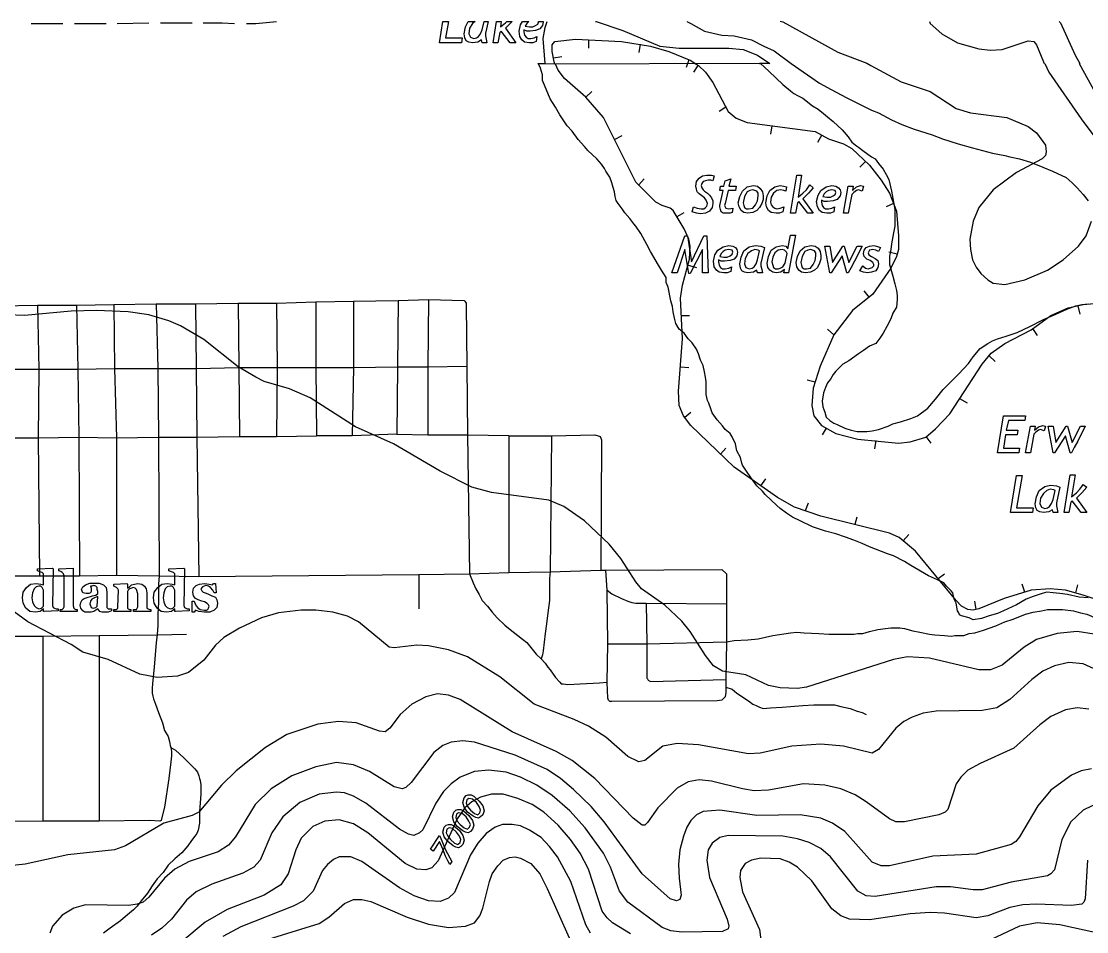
# Model space of a CAD drawing. Extents: x -4.4 to 64.9, y -5.9 to 77.3.
# Drawn here: x 7.8 to 15.97, y 29.1 to 36.09 of the extents above; entities that cross this region are included whole.
import ezdxf

# ---------------------------------------------------------------- set-up
doc = ezdxf.new("R2010")
doc.units = 0
for name, color, linetype in [('6800-7000', 7, 'CONTINUOUS'), ('7000-7200', 7, 'CONTINUOUS'), ('Elevations', 7, 'CONTINUOUS'), ('Labels', 7, 'CONTINUOUS'), ('roads', 7, 'CONTINUOUS'), ('topo', 7, 'CONTINUOUS'), ('water', 7, 'CONTINUOUS')]:
    doc.layers.add(name, color=color, linetype=linetype)

msp = doc.modelspace()

# ---------------------------------------------------------------- linework, layer by layer
at = {"layer": '6800-7000', "color": 2}
for points in [[(15.649097, 35.768354), (15.680728, 35.699803), (15.928539, 35.341282), (16.086707, 35.130383)], [(15.912717, 35.768344), (16.065627, 35.488912)], [(16.055068, 31.107539), (15.944348, 31.16027), (15.833628, 31.170801), (15.722907, 31.144448), (15.633277, 31.102268), (15.548907, 31.038999), (15.380198, 30.886096), (15.280019, 30.822829), (15.169299, 30.801742), (14.816037, 30.796476), (14.715869, 30.780654), (14.631459, 30.749026), (14.568189, 30.717384), (14.504927, 30.664666), (14.373117, 30.501215), (14.325659, 30.474862), (14.104218, 30.52758), (13.930228, 30.543402), (13.708788, 30.52758), (13.466247, 30.474862), (13.376617, 30.469597), (12.991727, 30.538134), (12.828249, 30.548691), (12.717519, 30.527604), (12.580438, 30.416884), (12.532988, 30.406353), (12.448628, 30.448533), (12.279908, 30.596163), (12.148098, 30.680523), (12.037367, 30.733244), (11.731578, 30.849232), (11.467947, 31.060131), (11.220149, 31.213034), (11.072517, 31.265762), (10.919569, 31.297393), (10.829939, 31.302659), (10.655949, 31.281571), (10.619037, 31.286837), (10.381777, 31.481916), (10.297417, 31.524096), (10.186697, 31.555738), (10.054887, 31.57156), (9.944167, 31.57156), (9.770177, 31.550473), (9.638369, 31.513574), (9.469647, 31.434482), (9.348378, 31.360674), (9.285108, 31.302672), (9.195478, 31.186684), (9.079437, 31.091772), (8.995077, 31.06542), (8.836909, 31.054863), (8.705099, 31.081242), (8.462569, 31.191962), (8.267478, 31.249951), (8.177848, 31.30795), (7.845687, 31.48194), (7.703328, 31.58739)], [(15.986554, 30.812269), (15.896913, 30.8228), (15.807294, 30.806978), (15.696563, 30.754257), (15.612203, 30.690987), (15.411853, 30.511716), (15.153503, 30.395725), (15.058594, 30.342996), (15.005823, 30.290275), (14.968975, 30.237557), (14.905654, 30.042477), (14.884567, 30.02139), (14.837117, 30.000303), (14.573486, 29.947571), (14.504946, 29.947571), (14.457495, 29.968659), (14.278237, 30.100469), (14.193878, 30.153197), (14.083157, 30.200648), (13.961886, 30.227), (13.798437, 30.237557), (13.529546, 30.190107), (13.418826, 30.184842), (13.329188, 30.200664), (13.091885, 30.258666), (12.996987, 30.269196), (12.912628, 30.253374), (12.828268, 30.205924), (12.680636, 30.053013), (12.601546, 29.942293), (12.580459, 29.921206), (12.559345, 29.921206), (12.490805, 29.973937), (12.195556, 30.279737), (12.021556, 30.416815), (11.900295, 30.485355), (11.562856, 30.638266), (11.162105, 30.886067), (11.072474, 30.917706), (10.988115, 30.928236), (10.898484, 30.907149), (10.793035, 30.849147), (10.703404, 30.770068), (10.624315, 30.664619), (10.587406, 30.638266), (10.545226, 30.643531), (10.365965, 30.706801), (10.228885, 30.717331), (10.070706, 30.696244), (9.833446, 30.617155), (9.670005, 30.516976), (9.443284, 30.337715), (9.332516, 30.226995), (9.158534, 30.021366), (9.105805, 29.995014), (8.889635, 29.937014), (8.594384, 29.763024), (8.510016, 29.731393), (8.151495, 29.694484), (7.824605, 29.620663), (7.555704, 29.59431)], [(16.007591, 30.353561), (15.928499, 30.337739), (15.85468, 30.306098), (15.69651, 30.19011), (15.596331, 30.068838), (15.45398, 29.831578), (15.427627, 29.794669), (15.390718, 29.773581), (15.121779, 29.69976), (14.789619, 29.683938), (14.457448, 29.610127), (14.394178, 29.610127), (14.325638, 29.636479), (14.114738, 29.873739), (14.019837, 29.937012), (13.930207, 29.973921), (13.772029, 30.000274), (13.439868, 29.995008), (13.155108, 30.037188), (13.028568, 30.026631), (12.975847, 30.000279), (12.933667, 29.958096), (12.902039, 29.905378), (12.87566, 29.836827), (12.849307, 29.731388), (12.838777, 29.620657), (12.844042, 29.515208), (12.859864, 29.383408), (12.849334, 29.351767), (12.822981, 29.341236), (12.77552, 29.357058), (12.559351, 29.546868), (12.26937, 29.947579), (12.169191, 30.06357), (12.03211, 30.19538), (11.931931, 30.27974), (11.83176, 30.34828), (11.583951, 30.459008), (11.27283, 30.559179), (11.1832, 30.569736), (11.09357, 30.559179), (11.0303, 30.532827), (10.961749, 30.480106), (10.787759, 30.248117), (10.745579, 30.211207), (10.719226, 30.200651), (10.655954, 30.216473), (10.466155, 30.332471), (10.344886, 30.385192), (10.213076, 30.401014), (10.054895, 30.369375), (9.870366, 30.300835), (9.712185, 30.200653), (9.590924, 30.079395), (9.437976, 29.831594), (9.385255, 29.768313), (9.306166, 29.715595), (9.084726, 29.641784), (8.974006, 29.583785), (8.894916, 29.515234), (8.773645, 29.367615), (8.731465, 29.330703), (8.684025, 29.314881), (8.620745, 29.304324), (8.288584, 29.309589), (8.198956, 29.283237), (8.109316, 29.230508), (8.035505, 29.146148), (8.014417, 29.093427)], [(16.076129, 30.100522), (15.944319, 30.037252), (15.849418, 29.947622), (15.780878, 29.81053), (15.722878, 29.578541), (15.696499, 29.54691), (15.670147, 29.531088), (15.390665, 29.483638), (15.169217, 29.425638), (15.100676, 29.425638), (14.926686, 29.446726), (14.815966, 29.446726), (14.346714, 29.372915), (14.278177, 29.37818), (14.214907, 29.415089), (14.004005, 29.67871), (13.930197, 29.741979), (13.840566, 29.78943), (13.750925, 29.815782), (13.640205, 29.83687), (13.218375, 29.842135), (13.155097, 29.826313), (13.097106, 29.78413), (13.065467, 29.731412), (13.054936, 29.652323), (13.076024, 29.520513), (13.213104, 29.19889), (13.223635, 29.146172), (13.21837, 29.125085), (13.176187, 29.103998), (12.865119, 29.098732), (12.780759, 29.109263), (12.712219, 29.135615), (12.448588, 29.330695), (12.385318, 29.415066), (12.316778, 29.599597), (12.264057, 29.705046), (12.121698, 29.900126), (12.005707, 30.031936), (11.868619, 30.147938), (11.752588, 30.227016), (11.626049, 30.290286), (11.515329, 30.327195), (11.383508, 30.343018), (11.272788, 30.332487), (11.162068, 30.290307), (11.093527, 30.237578), (11.035528, 30.179587), (10.977529, 30.089957), (10.877357, 29.884328), (10.851005, 29.863241), (10.808825, 29.842153), (10.766645, 29.85271), (10.698107, 29.88962), (10.439755, 30.08997), (10.344846, 30.142691), (10.276306, 30.169043), (10.213036, 30.174309), (10.081226, 30.158487), (9.933597, 30.095217), (9.801736, 29.984497), (9.717387, 29.863227), (9.627746, 29.652328), (9.580296, 29.599607), (9.495936, 29.552146), (9.258676, 29.467797), (9.137415, 29.409798), (9.063596, 29.346528), (8.947606, 29.198896), (8.873797, 29.130358), (8.794705, 29.077627)]]:
    msp.add_lwpolyline(points, dxfattribs=at)
at = {"layer": '7000-7200', "color": 2}
for points in [[(12.163973, 29.092909), (12.127061, 29.156179), (12.011073, 29.488339), (11.910891, 29.678149), (11.847632, 29.757238), (11.784352, 29.825778), (11.694682, 29.883778), (11.626181, 29.915409), (11.562872, 29.925965), (11.489063, 29.925965), (11.431061, 29.904878), (11.362521, 29.85742), (11.299251, 29.783609), (11.241252, 29.693979), (11.119983, 29.40399), (11.072533, 29.361818), (11.009263, 29.335439), (10.919632, 29.340704), (10.808912, 29.377616), (10.698192, 29.440886), (10.408203, 29.641237), (10.323841, 29.678146), (10.234213, 29.678146), (10.192034, 29.657059), (10.144583, 29.620157), (10.107671, 29.572699), (10.033863, 29.414528), (9.960042, 29.340707), (9.880952, 29.298527), (9.480201, 29.140359), (9.343123, 29.066548)], [(9.65943, 29.03537), (10.081218, 29.16718), (10.15504, 29.21463), (10.276298, 29.32008), (10.344838, 29.351719), (10.408108, 29.351719), (10.476659, 29.335897), (10.756088, 29.214628), (10.91954, 29.161907), (11.07244, 29.135554), (11.204298, 29.146085), (11.272838, 29.172437), (11.315018, 29.225166), (11.336105, 29.283165), (11.388826, 29.488786), (11.409913, 29.546786), (11.452093, 29.610056), (11.494273, 29.652235), (11.541734, 29.673323), (11.583903, 29.678588), (11.626083, 29.668057), (11.705172, 29.62588), (11.773713, 29.546788), (11.831715, 29.436068), (12.000434, 29.056449)], [(16.055131, 29.09293), (15.765143, 29.1562), (15.591153, 29.172022), (15.454022, 29.145669), (15.232582, 29.04022)]]:
    msp.add_lwpolyline(points, dxfattribs=at)
at = {"layer": 'Elevations', "color": 1}
for points in [[(11.267578, 30.142626), (11.309758, 30.105716), (11.336137, 30.068807), (11.346667, 30.031898), (11.336137, 30.00028), (11.320315, 29.984405), (11.304493, 29.973822), (11.283405, 29.979113), (11.262318, 29.989697), (11.220138, 30.021341), (11.193786, 30.05825), (11.183229, 30.095133), (11.193786, 30.132043), (11.209608, 30.147918), (11.22543, 30.153209), (11.246517, 30.153209)], [(11.272859, 30.01081), (11.299211, 30.000227), (11.304477, 30.005519), (11.315007, 30.016102), (11.320272, 30.037269), (11.309715, 30.063727), (11.288628, 30.095371), (11.256989, 30.12183), (11.230636, 30.127121), (11.214814, 30.116538), (11.209549, 30.09008), (11.220106, 30.063621), (11.241193, 30.037163)], [(11.188497, 30.031898), (11.230677, 29.995015), (11.257029, 29.958105), (11.26756, 29.92117), (11.257029, 29.889552), (11.241207, 29.873677), (11.225385, 29.863094), (11.204298, 29.868385), (11.183184, 29.878969), (11.141015, 29.910613), (11.114636, 29.947522), (11.104106, 29.984431), (11.114636, 30.021341), (11.130458, 30.037216), (11.14628, 30.042508), (11.167368, 30.042508)], [(11.193767, 29.900109), (11.22012, 29.889525), (11.225411, 29.894817), (11.235942, 29.9054), (11.241207, 29.926567), (11.230676, 29.953025), (11.209589, 29.984643), (11.177961, 30.011101), (11.151582, 30.016393), (11.135787, 30.00581), (11.130521, 29.979351), (11.141052, 29.952893), (11.162139, 29.926435)], [(11.114678, 29.915904), (11.156858, 29.878995), (11.18321, 29.842112), (11.193767, 29.805203), (11.18321, 29.773559), (11.167388, 29.757684), (11.151566, 29.7471), (11.130479, 29.752392), (11.109392, 29.762975), (11.067212, 29.794593), (11.040859, 29.831502), (11.030329, 29.868412), (11.040859, 29.905321), (11.056681, 29.921196), (11.072503, 29.926488), (11.093591, 29.926488)], [(11.009228, 29.831555), (11.051408, 29.731384), (11.098869, 29.641743), (11.083047, 29.620576), (11.067225, 29.647035), (11.051403, 29.683944), (11.030315, 29.736676), (11.003936, 29.794672), (10.956486, 29.720854), (10.935398, 29.736729), (11.003938, 29.842165)], [(11.119959, 29.784115), (11.146311, 29.773532), (11.151577, 29.778824), (11.162133, 29.789407), (11.167399, 29.810574), (11.156868, 29.837032), (11.135781, 29.86865), (11.10414, 29.895108), (11.077787, 29.9004), (11.061965, 29.889816), (11.0567, 29.863358), (11.067257, 29.8369), (11.088344, 29.810441)]]:
    msp.add_lwpolyline(points, close=True, dxfattribs=at)
at = {"layer": 'Labels', "color": 6}
for points in [[(11.072517, 36.089975), (11.05143, 35.963435), (11.177973, 35.963435), (11.172708, 35.926521), (11.003989, 35.926521), (11.030341, 36.089975)], [(11.357227, 35.979255), (11.362492, 35.952876), (11.367757, 35.926523), (11.330848, 35.926523), (11.325583, 35.947611), (11.299204, 35.931789), (11.257034, 35.926523), (11.230655, 35.931789), (11.209568, 35.942319), (11.199011, 35.963406), (11.193746, 35.995035), (11.204276, 36.047769), (11.225363, 36.089949), (11.278092, 36.089949), (11.256978, 36.074126), (11.235891, 36.037214), (11.230626, 35.995035), (11.241156, 35.968682), (11.267535, 35.958152), (11.288623, 35.963417), (11.304445, 35.973947), (11.320267, 35.995035), (11.330797, 36.026679), (11.346619, 36.089949), (11.378258, 36.089949), (11.357171, 36.000308)], [(11.552307, 36.079434), (11.510127, 36.037241), (11.589219, 35.926521), (11.547039, 35.926521), (11.478499, 36.016164), (11.467942, 36.005607), (11.45212, 35.926518), (11.41521, 35.926518), (11.441563, 36.08997), (11.478475, 36.08997), (11.473209, 36.04779), (11.510118, 36.079429), (11.520649, 36.089959), (11.562829, 36.089959)], [(11.794837, 36.058344), (11.77375, 36.031965), (11.742122, 36.021435), (11.699941, 36.016169), (11.673589, 36.016169), (11.652502, 36.0267), (11.652502, 36.010878), (11.657767, 35.984499), (11.668297, 35.968677), (11.684119, 35.958146), (11.705207, 35.958146), (11.731559, 35.963412), (11.752646, 35.973968), (11.747381, 35.937059), (11.721029, 35.926502), (11.694676, 35.926502), (11.657767, 35.931767), (11.63668, 35.947589), (11.620858, 35.973942), (11.615593, 36.016122), (11.62615, 36.063572), (11.641972, 36.089951), (11.689423, 36.089951), (11.673601, 36.074129), (11.66307, 36.053042), (11.694701, 36.047777), (11.721054, 36.047777), (11.742141, 36.058307), (11.757963, 36.068837), (11.763228, 36.08466), (11.763228, 36.089925), (11.800138, 36.089925), (11.800138, 36.08466)], [(13.112999, 34.903663), (13.102469, 34.866753), (13.086646, 34.872019), (13.065559, 34.872019), (13.044472, 34.866753), (13.02865, 34.861488), (13.018119, 34.845666), (13.012854, 34.829844), (13.018119, 34.814022), (13.02865, 34.7982), (13.039207, 34.787669), (13.060294, 34.771847), (13.076116, 34.756025), (13.091938, 34.734938), (13.102495, 34.713851), (13.102495, 34.692763), (13.097203, 34.661135), (13.076116, 34.634783), (13.044488, 34.61896), (13.007576, 34.613695), (12.975948, 34.61896), (12.944306, 34.629517), (12.954863, 34.666421), (12.981215, 34.655891), (13.012843, 34.650626), (13.033931, 34.650626), (13.044488, 34.661156), (13.055018, 34.671713), (13.060283, 34.6928), (13.049753, 34.719153), (13.039196, 34.734975), (13.018109, 34.750797), (12.997021, 34.766619), (12.981199, 34.782441), (12.975934, 34.803528), (12.970669, 34.824616), (12.975934, 34.861523), (12.997021, 34.887875), (13.0234, 34.903697), (13.055028, 34.908962), (13.091937, 34.908962)], [(13.782599, 34.908933), (13.756247, 34.740214), (13.793156, 34.771853), (13.819509, 34.798205), (13.835331, 34.819292), (13.845888, 34.835114), (13.87224, 34.814027), (13.835328, 34.771847), (13.793159, 34.729662), (13.87224, 34.618947), (13.830068, 34.618947), (13.761519, 34.708572), (13.750989, 34.698015), (13.735167, 34.618939), (13.698258, 34.618939), (13.745716, 34.908917)], [(13.239539, 34.882573), (13.223717, 34.824571), (13.281719, 34.824571), (13.276454, 34.792945), (13.218455, 34.792945), (13.197367, 34.692763), (13.192102, 34.676941), (13.202659, 34.655854), (13.223746, 34.650589), (13.255378, 34.655854), (13.250112, 34.624223), (13.234317, 34.618958), (13.202675, 34.618958), (13.181587, 34.618958), (13.165792, 34.629488), (13.1605, 34.64531), (13.155235, 34.666398), (13.155235, 34.676928), (13.181614, 34.792927), (13.155235, 34.792927), (13.1605, 34.824555), (13.186879, 34.824555), (13.19741, 34.866735)], [(13.466258, 34.808762), (13.48208, 34.782383), (13.487345, 34.750744), (13.487345, 34.724392), (13.476815, 34.692761), (13.460993, 34.661132), (13.439905, 34.640045), (13.408277, 34.624223), (13.371368, 34.618958), (13.339738, 34.624223), (13.31865, 34.640045), (13.302828, 34.666398), (13.297563, 34.698023), (13.308093, 34.745484), (13.329181, 34.787667), (13.36609, 34.819295), (13.41354, 34.829825), (13.445169, 34.82456)], [(13.666608, 34.819303), (13.661343, 34.787675), (13.645521, 34.79294), (13.624434, 34.798205), (13.592804, 34.79294), (13.566451, 34.771853), (13.550629, 34.740224), (13.545364, 34.703312), (13.550629, 34.682225), (13.561159, 34.666403), (13.576982, 34.655872), (13.592804, 34.650607), (13.619156, 34.655872), (13.645509, 34.666403), (13.640243, 34.629501), (13.613891, 34.618971), (13.587538, 34.618971), (13.550629, 34.624236), (13.529542, 34.640058), (13.51372, 34.666437), (13.508455, 34.698063), (13.519012, 34.750786), (13.540099, 34.792977), (13.576997, 34.819329), (13.619177, 34.82986), (13.645556, 34.824595)], [(14.077858, 34.798213), (14.083123, 34.777126), (14.077858, 34.750747), (14.056771, 34.724394), (14.025132, 34.713864), (13.98296, 34.708599), (13.956581, 34.708599), (13.935494, 34.719129), (13.935494, 34.703307), (13.940759, 34.676928), (13.951316, 34.661106), (13.967138, 34.650549), (13.988251, 34.650549), (14.014604, 34.655814), (14.035691, 34.666345), (14.030426, 34.629443), (14.004074, 34.618886), (13.977721, 34.618886), (13.940809, 34.624152), (13.919722, 34.639974), (13.9039, 34.666326), (13.898608, 34.708514), (13.909165, 34.755964), (13.930252, 34.792876), (13.972432, 34.819229), (14.014612, 34.829759), (14.046243, 34.824494), (14.067331, 34.813964)], [(14.257118, 34.824571), (14.246587, 34.787675), (14.220235, 34.798205), (14.204413, 34.79294), (14.183326, 34.777118), (14.167504, 34.761296), (14.162238, 34.734943), (14.141151, 34.618955), (14.104242, 34.618955), (14.141151, 34.824571), (14.178061, 34.824571), (14.172796, 34.792945), (14.204427, 34.819298), (14.236058, 34.829828)], [(13.344989, 34.661135), (13.360811, 34.650578), (13.376607, 34.650578), (13.408249, 34.655843), (13.429336, 34.682196), (13.445132, 34.713835), (13.450397, 34.750736), (13.450397, 34.771823), (13.439867, 34.787646), (13.424044, 34.792911), (13.408222, 34.798176), (13.387135, 34.792911), (13.366048, 34.78238), (13.344961, 34.745471), (13.33443, 34.698018), (13.339695, 34.676931)], [(13.946048, 34.745495), (13.977679, 34.74023), (14.004058, 34.74023), (14.025145, 34.75076), (14.040967, 34.761317), (14.046233, 34.777139), (14.040967, 34.792961), (14.014615, 34.798226), (13.988262, 34.792961), (13.97244, 34.782404), (13.956618, 34.766582)], [(13.054997, 34.444965), (13.065554, 34.160255), (13.023374, 34.160255), (13.023374, 34.339513), (12.928463, 34.154974), (12.917933, 34.154974), (12.886294, 34.339513), (12.828305, 34.160255), (12.786076, 34.160255), (12.886294, 34.444965), (12.907382, 34.444965), (12.939013, 34.244604), (13.033911, 34.444965)], [(13.735148, 34.450233), (13.682427, 34.160255), (13.645518, 34.160255), (13.650783, 34.186607), (13.624431, 34.16552), (13.587521, 34.160255), (13.561168, 34.16552), (13.540081, 34.181342), (13.524259, 34.20243), (13.518994, 34.234071), (13.529524, 34.286792), (13.550611, 34.334242), (13.587514, 34.360621), (13.634971, 34.371152), (13.661324, 34.365886), (13.677146, 34.344799), (13.698233, 34.450252)], [(13.286989, 34.339513), (13.292254, 34.318426), (13.286989, 34.292047), (13.265902, 34.265694), (13.234274, 34.255164), (13.192094, 34.249898), (13.165741, 34.249898), (13.144654, 34.260455), (13.144654, 34.244633), (13.149946, 34.218254), (13.160476, 34.202432), (13.176298, 34.191902), (13.197385, 34.191902), (13.223738, 34.197167), (13.244825, 34.207724), (13.23956, 34.170812), (13.213181, 34.160281), (13.186829, 34.160281), (13.149918, 34.165547), (13.128831, 34.181369), (13.113009, 34.207748), (13.107744, 34.249925), (13.118301, 34.297375), (13.139388, 34.334277), (13.181568, 34.360656), (13.223747, 34.371186), (13.255378, 34.365921), (13.276465, 34.35539)], [(13.155179, 34.286784), (13.186807, 34.281519), (13.213159, 34.281519), (13.234247, 34.292076), (13.250069, 34.302606), (13.25536, 34.318428), (13.250069, 34.33425), (13.223716, 34.339515), (13.197364, 34.33425), (13.181542, 34.323693), (13.16572, 34.307871)], [(13.497889, 34.355324), (13.471536, 34.234063), (13.471536, 34.212976), (13.476802, 34.186623), (13.482067, 34.160271), (13.445155, 34.160271), (13.43989, 34.181358), (13.413537, 34.165536), (13.371357, 34.160271), (13.344978, 34.165536), (13.323891, 34.176066), (13.313334, 34.197154), (13.308069, 34.228793), (13.318599, 34.281511), (13.339686, 34.328964), (13.381866, 34.360603), (13.402953, 34.365868), (13.429306, 34.371133), (13.471496, 34.365868)], [(13.355537, 34.202424), (13.381889, 34.191894), (13.402977, 34.197159), (13.418799, 34.207689), (13.434621, 34.228777), (13.445151, 34.260416), (13.460973, 34.328956), (13.450443, 34.334221), (13.424091, 34.339486), (13.397712, 34.328956), (13.371359, 34.307869), (13.350272, 34.270957), (13.345007, 34.228779)], [(13.566429, 34.202424), (13.582251, 34.191894), (13.603338, 34.191894), (13.61916, 34.197159), (13.640248, 34.207689), (13.65607, 34.234042), (13.661335, 34.260421), (13.671865, 34.307871), (13.6666, 34.318428), (13.650778, 34.33425), (13.634956, 34.339515), (13.603317, 34.33425), (13.576964, 34.313163), (13.561142, 34.281532), (13.555877, 34.244623), (13.561142, 34.21827)], [(13.909138, 34.350054), (13.92496, 34.323701), (13.930225, 34.292065), (13.930225, 34.265713), (13.919668, 34.234082), (13.903846, 34.202443), (13.882759, 34.181355), (13.851131, 34.165533), (13.814219, 34.160268), (13.782591, 34.165533), (13.761504, 34.181355), (13.745682, 34.207734), (13.740417, 34.239363), (13.750973, 34.28681), (13.772061, 34.32899), (13.808963, 34.360632), (13.856421, 34.371162), (13.888052, 34.365897)], [(13.787877, 34.202424), (13.803699, 34.191894), (13.819521, 34.191894), (13.851152, 34.197159), (13.87224, 34.223512), (13.888062, 34.25515), (13.893327, 34.292055), (13.893327, 34.313142), (13.882797, 34.328964), (13.866974, 34.334229), (13.851152, 34.339494), (13.830065, 34.334229), (13.808978, 34.323699), (13.78789, 34.286789), (13.777334, 34.239339), (13.782599, 34.218252)], [(14.188578, 34.249875), (14.162226, 34.202424), (14.141138, 34.160255), (14.130581, 34.160255), (14.093681, 34.292052), (14.009321, 34.160255), (13.998764, 34.160255), (13.961862, 34.365873), (13.998764, 34.365873), (14.019851, 34.239334), (14.09894, 34.365873), (14.10947, 34.365873), (14.14638, 34.239334), (14.209649, 34.365873), (14.246559, 34.365873)], [(14.388928, 34.355324), (14.373106, 34.323693), (14.352019, 34.334224), (14.330931, 34.339489), (14.304552, 34.334224), (14.299287, 34.323693), (14.294022, 34.313163), (14.299287, 34.297341), (14.320401, 34.286784), (14.346753, 34.270962), (14.367841, 34.25514), (14.373106, 34.228787), (14.367841, 34.202408), (14.352019, 34.176056), (14.320391, 34.165525), (14.288749, 34.16026), (14.25711, 34.165525), (14.230757, 34.176056), (14.251871, 34.212965), (14.272958, 34.197143), (14.294046, 34.191878), (14.325684, 34.202408), (14.336215, 34.212965), (14.336215, 34.223522), (14.33095, 34.239344), (14.309862, 34.255166), (14.28351, 34.265723), (14.262423, 34.28681), (14.257157, 34.307898), (14.262423, 34.334277), (14.278245, 34.355364), (14.304597, 34.365894), (14.336238, 34.37116), (14.357325, 34.365894)], [(15.369657, 33.026661), (15.353835, 32.952853), (15.443476, 32.952853), (15.43821, 32.915943), (15.34857, 32.915943), (15.332748, 32.815764), (15.454006, 32.815764), (15.448741, 32.778863), (15.2853, 32.778863), (15.33275, 33.063573), (15.50147, 33.063573), (15.496205, 33.026661)], [(15.654367, 32.984484), (15.643836, 32.947574), (15.617484, 32.958131), (15.601662, 32.952866), (15.580575, 32.937044), (15.564752, 32.921222), (15.559487, 32.894843), (15.5384, 32.778855), (15.501488, 32.778855), (15.5384, 32.984484), (15.57531, 32.984484), (15.570045, 32.952845), (15.601676, 32.979197), (15.633315, 32.989754)], [(15.902178, 32.868493), (15.875825, 32.821045), (15.854738, 32.778863), (15.844181, 32.778863), (15.807279, 32.910673), (15.72292, 32.778863), (15.712363, 32.778863), (15.675461, 32.984484), (15.712363, 32.984484), (15.733451, 32.857955), (15.81254, 32.984484), (15.82307, 32.984484), (15.859982, 32.857955), (15.923252, 32.984484), (15.960161, 32.984484)], [(15.475107, 32.604873), (15.432927, 32.357056), (15.559469, 32.357056), (15.554204, 32.320147), (15.385484, 32.320147), (15.432932, 32.604873)], [(15.881089, 32.610141), (15.854737, 32.441424), (15.891645, 32.473055), (15.917998, 32.499434), (15.93382, 32.520521), (15.94435, 32.536343), (15.970703, 32.515256), (15.933801, 32.473076), (15.891622, 32.430896), (15.970703, 32.320173), (15.928523, 32.320173), (15.859983, 32.409814), (15.849453, 32.399231), (15.833631, 32.320147), (15.796721, 32.320147), (15.844172, 32.610133)], [(15.765087, 32.515232), (15.738735, 32.393965), (15.738735, 32.372799), (15.744, 32.34634), (15.749265, 32.319882), (15.712366, 32.319882), (15.707074, 32.341049), (15.680722, 32.325174), (15.638542, 32.319882), (15.612189, 32.325174), (15.591102, 32.335757), (15.580571, 32.356924), (15.575306, 32.388568), (15.585837, 32.441291), (15.606924, 32.488742), (15.649104, 32.520378), (15.670191, 32.525643), (15.696544, 32.530908), (15.738724, 32.525643)], [(15.622739, 32.362321), (15.649118, 32.351738), (15.670205, 32.35703), (15.686027, 32.367613), (15.70185, 32.38878), (15.71238, 32.420424), (15.728202, 32.488964), (15.717645, 32.494229), (15.691293, 32.499494), (15.66494, 32.488964), (15.638588, 32.467877), (15.6175, 32.430967), (15.612235, 32.38878)], [(8.040749, 31.887818), (8.035484, 31.608365), (8.040749, 31.59249), (8.051279, 31.587198), (8.061836, 31.581906), (8.077658, 31.581906), (8.077658, 31.566031), (7.972209, 31.56074), (7.966944, 31.56074), (7.966944, 31.581906), (7.940565, 31.56074), (7.903656, 31.555448), (7.861487, 31.56074), (7.829845, 31.587198), (7.808758, 31.624107), (7.803493, 31.666282), (7.808758, 31.708456), (7.83511, 31.745366), (7.866753, 31.771824), (7.908933, 31.777116), (7.945831, 31.771824), (7.966945, 31.766533), (7.966945, 31.835086), (7.966945, 31.850961), (7.956388, 31.861544), (7.940566, 31.866836), (7.919479, 31.872128), (7.919479, 31.888003), (8.03548, 31.893294)], [(8.204187, 31.582012), (8.21477, 31.57672), (8.225327, 31.57672), (8.225327, 31.560845), (8.093467, 31.560845), (8.093467, 31.57672), (8.104024, 31.57672), (8.109289, 31.57672), (8.11982, 31.587304), (8.125138, 31.597887), (8.125138, 31.835139), (8.11982, 31.851014), (8.109289, 31.861597), (8.098733, 31.866889), (8.082911, 31.872181), (8.082911, 31.888056), (8.193671, 31.893347), (8.193671, 31.888056), (8.193671, 31.603364), (8.198936, 31.587489)], [(9.047827, 31.887818), (9.042562, 31.608365), (9.047827, 31.59249), (9.058384, 31.587198), (9.068914, 31.581906), (9.084736, 31.581906), (9.084736, 31.566031), (8.979284, 31.56074), (8.974019, 31.56074), (8.974019, 31.581906), (8.94764, 31.56074), (8.910741, 31.555448), (8.868559, 31.56074), (8.83692, 31.587198), (8.815833, 31.624107), (8.810568, 31.666282), (8.815833, 31.708456), (8.842212, 31.745366), (8.873841, 31.771824), (8.916021, 31.777116), (8.952933, 31.771824), (8.97402, 31.766533), (8.97402, 31.835086), (8.97402, 31.850961), (8.963463, 31.861544), (8.947641, 31.866836), (8.926554, 31.872128), (8.926554, 31.888003), (9.042552, 31.893294)], [(7.908939, 31.592543), (7.930026, 31.581959), (7.951114, 31.587251), (7.966936, 31.603126), (7.966936, 31.724384), (7.961644, 31.734968), (7.956379, 31.745551), (7.945848, 31.756134), (7.930026, 31.756134), (7.908939, 31.750843), (7.893117, 31.734968), (7.88256, 31.70335), (7.877295, 31.666441), (7.88256, 31.634796), (7.893117, 31.608338)], [(8.425678, 31.766559), (8.446765, 31.745392), (8.45203, 31.708483), (8.45203, 31.650486), (8.45203, 31.624028), (8.45203, 31.608153), (8.45203, 31.592278), (8.462587, 31.581695), (8.473118, 31.581695), (8.48894, 31.581695), (8.48894, 31.56582), (8.462587, 31.555236), (8.436208, 31.555236), (8.415121, 31.555236), (8.399299, 31.560528), (8.383477, 31.581695), (8.367655, 31.571111), (8.351833, 31.560528), (8.330745, 31.555236), (8.309658, 31.555236), (8.283306, 31.555236), (8.267484, 31.56582), (8.251661, 31.586986), (8.24637, 31.608153), (8.251661, 31.62932), (8.262192, 31.650486), (8.278014, 31.66107), (8.293836, 31.666361), (8.341286, 31.682236), (8.367638, 31.687528), (8.383461, 31.698111), (8.383461, 31.713986), (8.378195, 31.729861), (8.378195, 31.745736), (8.367638, 31.75632), (8.351816, 31.761611), (8.335994, 31.75632), (8.325437, 31.75632), (8.330703, 31.740445), (8.330703, 31.72457), (8.330703, 31.713986), (8.325437, 31.703403), (8.314907, 31.698111), (8.29382, 31.698111), (8.267467, 31.703403), (8.25691, 31.729861), (8.267467, 31.751028), (8.288554, 31.766903), (8.320195, 31.777486), (8.351826, 31.777486), (8.394007, 31.777486)], [(8.742027, 31.756002), (8.752557, 31.734835), (8.757823, 31.703218), (8.757823, 31.60302), (8.757823, 31.587145), (8.76838, 31.581853), (8.778936, 31.576562), (8.789467, 31.576562), (8.789467, 31.560687), (8.657657, 31.560687), (8.657657, 31.576562), (8.668214, 31.576562), (8.678744, 31.576562), (8.684009, 31.587145), (8.689274, 31.597728), (8.689274, 31.6979), (8.678744, 31.729544), (8.668187, 31.740127), (8.657657, 31.745419), (8.641835, 31.740127), (8.626013, 31.734835), (8.615456, 31.724252), (8.61019, 31.713669), (8.61019, 31.602941), (8.61019, 31.587066), (8.615456, 31.581774), (8.626013, 31.576482), (8.636543, 31.576482), (8.636543, 31.560607), (8.504733, 31.560607), (8.504733, 31.576482), (8.515263, 31.576482), (8.52582, 31.576482), (8.536351, 31.587066), (8.536351, 31.597649), (8.541616, 31.724199), (8.536351, 31.734783), (8.52582, 31.745366), (8.515263, 31.750658), (8.504733, 31.755949), (8.504733, 31.771824), (8.604904, 31.777116), (8.610169, 31.771824), (8.610169, 31.74018), (8.625991, 31.750763), (8.641813, 31.766638), (8.662901, 31.77193), (8.689253, 31.777222), (8.720884, 31.77193)], [(8.916017, 31.592543), (8.937104, 31.581959), (8.958192, 31.587251), (8.974014, 31.603126), (8.974014, 31.724384), (8.968748, 31.734968), (8.963483, 31.745551), (8.952926, 31.756134), (8.937104, 31.756134), (8.916017, 31.750843), (8.900195, 31.734968), (8.889638, 31.70335), (8.884373, 31.666441), (8.889638, 31.634796), (8.900195, 31.608338)], [(9.285087, 31.777089), (9.290352, 31.703271), (9.27453, 31.703271), (9.264, 31.724437), (9.248178, 31.745604), (9.232355, 31.756187), (9.211268, 31.761479), (9.184916, 31.750896), (9.174385, 31.735021), (9.17965, 31.719146), (9.190181, 31.708562), (9.206003, 31.703271), (9.22709, 31.697979), (9.258732, 31.682104), (9.285085, 31.671521), (9.295615, 31.650354), (9.30088, 31.623896), (9.295615, 31.592278), (9.274528, 31.571111), (9.242887, 31.555236), (9.200707, 31.555236), (9.158527, 31.560528), (9.132174, 31.571111), (9.121618, 31.555236), (9.105795, 31.555236), (9.105795, 31.639585), (9.121618, 31.639585), (9.132174, 31.613127), (9.147997, 31.59196), (9.169084, 31.576085), (9.200723, 31.570794), (9.216545, 31.570794), (9.227075, 31.576085), (9.23234, 31.586669), (9.237606, 31.602544), (9.23234, 31.613127), (9.221784, 31.62371), (9.200696, 31.634294), (9.179609, 31.639585), (9.15323, 31.650169), (9.132143, 31.660752), (9.116321, 31.681919), (9.111055, 31.708377), (9.116321, 31.740021), (9.137408, 31.761188), (9.16376, 31.771771), (9.20067, 31.777063), (9.23757, 31.771771), (9.263949, 31.76648), (9.269215, 31.777063)], [(8.330777, 31.592543), (8.346599, 31.587251), (8.367686, 31.592543), (8.378217, 31.603126), (8.383482, 31.676945), (8.357129, 31.666361), (8.336042, 31.655778), (8.325512, 31.639903), (8.320247, 31.618736)]]:
    msp.add_lwpolyline(points, close=True, dxfattribs=at)
at = {"layer": 'roads', "color": 7}
for points in [[(7.872048, 36.074153), (7.88787, 36.074153), (8.114591, 36.074153)], [(8.204219, 36.074153), (8.446747, 36.074153)], [(8.531117, 36.074153), (8.773647, 36.079418)], [(8.863288, 36.079442), (9.105818, 36.079442)], [(9.190189, 36.079442), (9.337818, 36.079442), (9.432719, 36.074177)], [(9.522368, 36.074153), (9.596179, 36.074153), (9.754347, 36.089975)], [(12.902087, 36.089975), (12.933718, 36.074153), (13.039167, 36.016164), (13.170977, 35.984525), (13.265889, 35.97926), (13.397688, 35.947616), (13.492597, 35.900168), (13.571689, 35.863259), (13.703499, 35.768361)], [(13.703507, 35.768363), (13.919679, 35.615461), (14.009307, 35.568002), (14.130579, 35.50473), (14.320388, 35.409832), (14.373109, 35.388744), (14.473328, 35.336018), (14.552417, 35.299114), (14.647329, 35.262208), (14.784409, 35.220028), (14.863488, 35.188389), (14.984757, 35.151487), (15.095477, 35.119848), (15.248377, 35.077666), (15.343289, 35.061844), (15.380187, 35.051287), (15.454009, 35.035465), (15.538368, 35.009086), (15.633267, 34.972177), (15.707088, 34.940548), (15.812538, 34.893095), (15.859988, 34.850918), (15.896887, 34.814006), (15.944348, 34.761285), (15.981247, 34.713824)], [(9.132187, 33.922982), (9.459077, 33.928247)], [(9.459087, 33.928263), (9.754347, 33.928263)], [(9.45909, 33.928252), (9.464355, 33.432643)], [(9.75436, 33.928252), (9.759625, 33.432643)], [(9.75437, 33.92826), (10.0549, 33.938791), (10.0549, 33.432638)], [(10.054897, 33.938812), (10.344878, 33.944077), (10.687588, 33.949342)], [(10.344891, 33.944082), (10.344891, 33.432651)], [(10.68759, 33.94934), (10.682325, 33.437913)], [(10.68759, 33.94934), (10.91958, 33.954605), (10.914315, 33.437908)], [(10.919587, 33.954621), (11.193757, 33.949356), (11.199022, 33.94409), (11.209579, 33.928268), (11.209579, 33.912473), (11.214844, 33.443224)], [(7.624247, 33.907186), (7.919496, 33.912452)], [(7.919506, 33.912441), (7.930036, 33.422102)], [(7.919506, 33.912441), (8.220036, 33.912441)], [(8.220038, 33.912449), (8.504749, 33.917714)], [(8.220041, 33.912433), (8.230571, 33.422094)], [(8.504751, 33.917714), (8.510016, 33.427375)], [(8.504757, 33.917714), (8.831647, 33.922979), (8.842177, 33.427372)], [(8.831657, 33.922982), (9.132179, 33.922982)], [(9.132195, 33.922982), (9.13746, 33.42737)], [(10.344878, 33.432643), (10.682317, 33.437908)], [(10.682328, 33.437924), (10.677063, 32.921214)], [(10.682328, 33.437924), (10.914317, 33.437924)], [(10.914317, 33.437924), (11.214847, 33.443189)], [(10.914317, 33.437924), (10.914317, 32.915943)], [(11.214857, 33.443192), (11.220122, 32.915943), (11.536471, 32.910678)], [(7.634777, 33.422099), (7.930037, 33.422099)], [(7.930029, 33.422094), (7.924764, 32.894853)], [(7.930037, 33.422099), (8.230577, 33.422099)], [(8.230569, 33.422094), (8.235861, 32.900124)], [(8.230577, 33.422094), (8.510027, 33.427386)], [(8.510027, 33.42738), (8.842188, 33.42738)], [(8.510027, 33.427375), (8.525849, 32.894853)], [(8.842198, 33.42738), (9.137457, 33.42738)], [(8.842206, 33.427383), (8.847471, 32.900132)], [(9.137468, 33.427378), (9.464358, 33.432643)], [(9.137468, 33.427375), (9.142733, 32.900124)], [(9.464358, 33.432643), (9.46965, 32.905394)], [(9.464371, 33.432638), (9.75963, 33.432638)], [(9.759628, 33.432643), (9.754363, 32.905394)], [(9.759628, 33.432643), (10.054887, 33.432643), (10.060152, 32.910673)], [(10.054897, 33.432643), (10.344878, 33.432643)], [(10.344878, 33.432643), (10.334347, 32.910673)], [(7.640059, 32.894859), (7.924769, 32.894859)], [(7.924769, 32.894853), (8.235847, 32.900119)], [(7.924777, 32.894867), (7.935334, 31.835113), (8.241134, 31.835113)], [(8.235847, 32.900129), (8.241112, 31.835086)], [(8.235847, 32.900124), (8.525839, 32.894859)], [(8.525839, 32.894853), (8.847458, 32.900119)], [(8.525841, 32.894843), (8.525841, 31.840351)], [(8.847469, 32.900129), (9.142728, 32.900129)], [(8.847469, 32.900124), (8.852734, 31.835086)], [(9.142738, 32.900124), (9.469628, 32.905416), (9.754347, 32.905416)], [(9.142752, 32.900121), (9.158574, 31.829821)], [(9.754357, 32.905394), (10.060157, 32.91066)], [(10.060168, 32.910683), (10.334337, 32.910683)], [(10.67706, 32.921203), (10.33435, 32.910673)], [(10.677057, 32.921214), (10.914317, 32.915949)], [(10.914317, 32.915943), (11.220128, 32.915943)], [(11.220128, 32.915943), (11.23595, 31.850908)], [(11.536479, 32.910662), (11.863369, 32.910662)], [(11.536487, 32.910673), (11.536487, 31.861465)], [(11.863391, 32.910673), (11.852861, 31.86673)], [(11.863391, 32.910673), (12.195562, 32.915938), (12.221915, 32.910673), (12.237737, 32.905408), (12.248294, 32.879055), (12.243028, 31.877287)], [(7.6506, 31.83506), (7.93531, 31.83506)], [(8.241128, 31.835086), (8.525839, 31.840378)], [(8.525839, 31.840351), (8.852737, 31.83506)], [(8.852747, 31.835086), (8.847482, 31.771824), (8.847482, 31.629452), (8.842217, 31.539838), (8.842217, 31.455462), (8.836925, 31.381643)], [(8.85275, 31.83506), (9.15855, 31.829768)], [(9.158571, 31.829821), (10.8458, 31.845696)], [(10.845761, 31.845616), (11.235931, 31.850908)], [(10.845769, 31.845643), (10.845769, 31.582012)], [(11.235947, 31.850908), (11.536477, 31.861491)], [(11.23596, 31.850908), (11.262312, 31.782355), (11.2834, 31.734888), (11.309752, 31.69274), (11.330839, 31.645274), (11.373008, 31.603099), (11.409918, 31.555633), (11.44683, 31.513459), (11.504829, 31.455462), (11.546998, 31.423818), (11.64191, 31.350025), (11.673538, 31.323567), (11.74736, 31.233926), (11.784269, 31.197017)], [(11.536487, 31.861465), (11.852839, 31.866757)], [(11.852839, 31.86673), (11.847574, 31.813999), (11.847574, 31.645274), (11.837043, 31.550368), (11.826487, 31.466019), (11.815956, 31.3922), (11.800134, 31.260385), (11.794869, 31.228767), (11.784338, 31.197123)], [(11.852839, 31.86673), (12.242999, 31.877314)], [(12.243007, 31.877287), (12.279919, 31.877287)], [(12.279911, 31.877261), (13.170991, 31.882552), (13.2079, 31.850935), (13.2079, 31.618948)], [(12.290481, 31.724358), (12.279924, 31.877261)], [(12.290468, 31.724358), (12.327369, 31.6979), (12.401188, 31.66099), (12.448638, 31.639824), (12.480277, 31.62924), (12.511908, 31.623949), (12.554088, 31.623949), (12.590997, 31.623949)], [(12.295752, 31.313116), (12.290487, 31.724358)], [(12.59099, 31.624187), (13.207871, 31.618895)], [(12.591011, 31.624187), (12.596276, 31.313116)], [(13.207897, 31.618921), (13.207897, 31.328938)], [(13.207897, 31.328938), (13.265889, 31.339521), (13.371338, 31.344813), (13.450428, 31.350105), (13.561148, 31.376563), (13.698239, 31.39773), (13.745687, 31.403021), (13.803678, 31.39773), (13.914409, 31.392438), (13.993488, 31.387146), (14.056757, 31.387146), (14.146388, 31.387146), (14.183297, 31.387146), (14.214978, 31.392438), (14.251837, 31.392438), (14.304608, 31.408313), (14.367878, 31.424188), (14.425878, 31.42948), (14.468057, 31.434771), (14.536598, 31.434771), (14.573507, 31.42948), (14.636769, 31.413605), (14.689498, 31.403021), (14.763309, 31.387146), (14.805489, 31.381855), (14.879307, 31.376563), (14.932028, 31.371271), (14.95838, 31.376563), (15.02692, 31.376563), (15.069101, 31.392438), (15.11128, 31.39773), (15.179828, 31.418896), (15.274729, 31.450514), (15.34328, 31.482158), (15.40654, 31.503325), (15.50144, 31.540234), (15.559439, 31.556109), (15.622709, 31.566693), (15.67017, 31.577276), (15.728158, 31.577276), (15.786158, 31.577276), (15.87052, 31.566693), (15.923239, 31.550818), (15.9707, 31.540234), (16.049778, 31.50859)], [(7.524049, 31.371113), (7.96166, 31.371113)], [(7.961678, 31.371113), (7.961678, 29.952814)], [(7.961686, 31.371113), (8.394026, 31.376404)], [(8.394039, 31.376378), (8.836917, 31.38167)], [(8.394039, 31.376378), (8.394039, 29.952814)], [(8.836928, 31.38167), (8.831663, 31.323673), (8.815841, 31.133861), (8.80531, 31.03369), (8.800045, 30.975693), (8.800045, 30.933518), (8.80531, 30.912352), (8.810576, 30.891185), (8.826398, 30.848984), (8.847485, 30.785722), (8.879123, 30.706638), (8.894945, 30.648641), (8.921298, 30.601175), (8.931828, 30.564292), (8.937093, 30.532648), (8.942358, 30.516773)], [(8.836928, 31.38167), (9.063639, 31.386961)], [(12.290468, 31.017868), (12.295733, 31.313143)], [(12.295738, 31.313116), (12.596268, 31.313116), (13.207868, 31.328991), (13.202603, 31.039008)], [(12.59626, 31.31309), (12.59626, 31.049485), (12.601552, 31.044194), (12.606817, 31.03361), (12.622639, 31.023027), (13.202619, 31.038902)], [(11.784299, 31.197123), (11.815927, 31.165479), (11.837014, 31.133861), (11.852836, 31.112694), (11.895017, 31.054698), (11.926645, 31.017788), (11.937176, 31.007205), (11.952998, 31.007205), (11.989907, 31.001913), (12.084819, 31.007205), (12.232438, 31.012496), (12.290437, 31.017788)], [(13.202632, 30.980958), (13.202632, 30.938784), (13.197367, 30.907139), (13.171014, 30.880681), (13.134105, 30.875389), (12.327425, 30.870098), (12.311603, 30.870098), (12.301046, 30.880681), (12.295781, 30.896556), (12.290516, 31.017815)], [(13.202619, 31.038955), (13.202619, 30.980958)], [(13.202619, 30.980958), (13.250067, 30.965083), (13.286979, 30.933439), (13.376609, 30.875442), (13.408248, 30.848984), (13.434601, 30.838401), (13.460953, 30.827817), (13.487306, 30.817234), (13.545306, 30.822526), (13.634936, 30.827817), (13.698205, 30.833109), (13.793105, 30.838401), (13.877465, 30.843692), (13.988194, 30.843692), (14.035644, 30.843692), (14.083135, 30.833109), (14.156945, 30.817234), (14.209674, 30.796067), (14.246586, 30.785484), (14.278214, 30.769609)], [(8.942377, 30.516985), (8.947642, 30.485341), (8.947642, 30.453696), (8.942377, 30.406257), (8.926555, 30.279706), (8.894914, 30.058277), (8.873827, 29.979193), (8.868561, 29.958026), (8.858004, 29.952734), (8.778927, 29.958026), (8.394035, 29.952734)], [(8.942377, 30.516985), (8.979287, 30.495818), (9.042557, 30.437795), (9.126919, 30.353446), (9.148006, 30.326988), (9.158537, 30.300529), (9.163802, 30.279363), (9.169067, 30.263488), (9.174332, 30.23187), (9.174332, 30.158051), (9.163775, 30.026236), (9.163775, 29.936595), (9.153219, 29.88389), (9.142688, 29.857431), (9.126866, 29.836265), (9.100514, 29.804621), (9.074161, 29.762446), (9.026711, 29.709715), (8.973982, 29.662275), (8.921261, 29.614809), (8.884352, 29.556812), (8.836901, 29.509372), (8.799992, 29.456641), (8.763083, 29.398644), (8.715632, 29.340647), (8.684001, 29.298473), (8.657622, 29.272014), (8.594363, 29.219283), (8.557454, 29.187639), (8.478364, 29.129669), (8.425643, 29.092759)], [(7.961678, 29.952814), (7.529338, 29.947522)], [(8.394042, 29.952814), (7.961691, 29.952814)]]:
    msp.add_lwpolyline(points, dxfattribs=at)
at = {"layer": 'topo', "color": 2}
for points in [[(13.619171, 36.090979), (13.640258, 36.085714), (14.06206, 35.853725), (14.283497, 35.769365)], [(14.763467, 36.089921), (14.768733, 36.074099), (14.858413, 35.99501), (14.979674, 35.926469), (15.143123, 35.879019), (15.232754, 35.868489), (15.322384, 35.873754), (15.522742, 35.942294), (15.564914, 35.937029), (15.586001, 35.910676), (15.638722, 35.778856), (15.643987, 35.768325)], [(15.759817, 36.089974), (15.770347, 36.079443), (15.881067, 35.831635), (15.917977, 35.768365)], [(11.889746, 35.763036), (11.884481, 35.778858), (11.868685, 35.857948), (11.868685, 35.910668), (11.889772, 35.937021), (12.04794, 35.952843), (12.401191, 35.937021), (12.622642, 35.900119), (12.76499, 35.85794), (12.933712, 35.789402), (12.965391, 35.768315)], [(12.148106, 35.947599), (12.148106, 35.884319)], [(12.543544, 35.91596), (12.532988, 35.85269)], [(11.879205, 35.81051), (11.942475, 35.821067)], [(16.09725, 31.634684), (15.94435, 31.687405), (15.807272, 31.724304), (15.691231, 31.734861), (15.543602, 31.724304), (15.337981, 31.661045), (15.14289, 31.581953), (15.100711, 31.571396), (15.058541, 31.576688), (15.01108, 31.60304), (14.9689, 31.64522), (14.657832, 32.024828), (14.53129, 32.130278), (14.457482, 32.161919), (13.930191, 32.29373), (13.72983, 32.36227), (13.598031, 32.436078), (13.265862, 32.66807), (12.933702, 32.98969), (12.875702, 33.063498), (12.844061, 33.14259), (12.838796, 33.25331), (12.870437, 33.654019), (12.854615, 33.965089), (12.870437, 34.065268), (12.923158, 34.265619), (12.928423, 34.365798), (12.917893, 34.41853), (12.880981, 34.497608), (12.796621, 34.63997), (12.775534, 34.655792), (12.712264, 34.676879), (12.664814, 34.703232), (12.511913, 34.856132), (12.264105, 35.351741), (12.127024, 35.509912), (11.963535, 35.652271), (11.916085, 35.715541), (11.894998, 35.762991)], [(12.917895, 35.794688), (12.896808, 35.736689)], [(12.986436, 35.752495), (12.954805, 35.699766)], [(12.965356, 35.768317), (12.991709, 35.752495), (13.04444, 35.699766), (13.102429, 35.620685), (13.21843, 35.399247), (13.2817, 35.346516), (13.36606, 35.314877), (13.88803, 35.246337), (13.988249, 35.188337), (14.104239, 35.151436), (14.167509, 35.114527), (14.30459, 34.987987), (14.394231, 34.871996), (14.457501, 34.771817), (14.510221, 34.634736), (14.526044, 34.444927), (14.526044, 34.339475), (14.510221, 34.286756), (14.468039, 34.197126), (14.330961, 33.996765), (14.17279, 33.870236), (14.030389, 33.685697), (13.924929, 33.443156), (13.87221, 33.274447), (13.861654, 33.142635), (13.877476, 33.063545), (13.935475, 32.989737), (14.046195, 32.926457), (14.214965, 32.884285), (14.526036, 32.852646), (14.615666, 32.863176), (14.736924, 32.900086), (14.810746, 32.963356), (14.921466, 33.079354), (15.169275, 33.458965), (15.237815, 33.543325), (15.343265, 33.617146), (15.543615, 33.722596), (15.696515, 33.833316), (15.828325, 33.891305), (15.944364, 33.917657), (16.113086, 33.933479)], [(14.283487, 35.768698), (14.315118, 35.752876), (14.547107, 35.626337), (14.768547, 35.552518), (14.968908, 35.420708), (15.079629, 35.389077), (15.359108, 35.352167), (15.522557, 35.283627), (15.585827, 35.236177), (15.654367, 35.141276), (15.659632, 35.088547), (15.654367, 35.062195), (15.628015, 35.035842), (15.432935, 34.930392), (15.253666, 34.798572), (15.142946, 34.661494), (15.100726, 34.556044), (15.074374, 34.418963), (15.079639, 34.339872), (15.095461, 34.260793), (15.121814, 34.202794), (15.158763, 34.155343), (15.211441, 34.107882), (15.253664, 34.08153), (15.343302, 34.070999), (15.496202, 34.107898), (15.670192, 34.18172), (15.791453, 34.260809), (15.907452, 34.366248), (15.965443, 34.44534), (16.007623, 34.55606)], [(12.127016, 35.509978), (12.174467, 35.55215)], [(13.202616, 35.430886), (13.149895, 35.399247)], [(13.555885, 35.288527), (13.545328, 35.225257)], [(12.348457, 35.18308), (12.406456, 35.214719)], [(13.935504, 35.214706), (13.903865, 35.161977)], [(14.272946, 35.014347), (14.230766, 34.972165)], [(12.532995, 34.8351), (12.575175, 34.882558)], [(14.489126, 34.692736), (14.431124, 34.666357)], [(12.828265, 34.59257), (12.880986, 34.624198)], [(14.515487, 34.302565), (14.452214, 34.318387)], [(12.912625, 34.218219), (12.975895, 34.202397)], [(14.304585, 33.970407), (14.262405, 34.023126)], [(16.028686, 31.387383), (15.896876, 31.408471), (15.743976, 31.392649), (15.585806, 31.345201), (15.490905, 31.287199), (15.322177, 31.150118), (15.232547, 31.113209), (15.142917, 31.113209), (14.763256, 31.202839), (14.594536, 31.213396), (14.489087, 31.192309), (13.819487, 30.981407), (13.750947, 30.97085), (13.619137, 30.976115), (13.529506, 30.991937), (13.355516, 31.076297), (13.176206, 31.102649), (13.107665, 31.144829), (13.044395, 31.223919), (12.928407, 31.40845), (12.865127, 31.487539), (12.733317, 31.608808), (12.554056, 31.73535), (12.511876, 31.788068), (12.395886, 31.967329), (12.306256, 32.07806), (12.116446, 32.25732), (11.958265, 32.368038), (11.842277, 32.415488), (11.404656, 32.47349), (11.251716, 32.51567), (11.009186, 32.636939), (10.650657, 32.847839), (10.360676, 32.979638), (10.012686, 33.201089), (9.854515, 33.269629), (9.659435, 33.327629), (9.596165, 33.35926), (9.459037, 33.438349), (9.195417, 33.649248), (9.016156, 33.754698), (8.926526, 33.791599), (8.773616, 33.839058), (8.615448, 33.860145), (8.372917, 33.870702), (8.177837, 33.865437), (7.819306, 33.833808), (7.555635, 33.844339)], [(15.902176, 33.907148), (15.917998, 33.843878)], [(12.865164, 33.83334), (12.923166, 33.83334)], [(14.030405, 33.685687), (13.982954, 33.727866)], [(15.554185, 33.73315), (15.591084, 33.680429)], [(15.222014, 33.522259), (15.269464, 33.480079)], [(12.854626, 33.437899), (12.917895, 33.432607)], [(13.888056, 33.321887), (13.824784, 33.337709)], [(14.995285, 33.195358), (15.053284, 33.163719)], [(12.886265, 33.052999), (12.933715, 33.089908)], [(13.972416, 32.968637), (13.940775, 32.915916)], [(14.352035, 32.873736), (14.341478, 32.810466)], [(14.736935, 32.90537), (14.773844, 32.852649)], [(13.160436, 32.768289), (13.202616, 32.815739)], [(13.471525, 32.525759), (13.508424, 32.578479)], [(13.814235, 32.335949), (13.835322, 32.393948)], [(14.193857, 32.230499), (14.209679, 32.288499)], [(14.562945, 32.10396), (14.605125, 32.151418)], [(14.831846, 31.813969), (14.879294, 31.850881)], [(15.496186, 31.708519), (15.475099, 31.771789)], [(15.886356, 31.703248), (15.902178, 31.766518)], [(15.121835, 31.576709), (15.111278, 31.639979)], [(12.469765, 29.088146), (12.332674, 29.172509), (12.290494, 29.209418), (12.253595, 29.262136), (12.148135, 29.583759), (12.084873, 29.705028), (12.011015, 29.810477), (11.916104, 29.921198), (11.805383, 30.021377), (11.715753, 30.079368), (11.605036, 30.126819), (11.494315, 30.158457), (11.404685, 30.158457), (11.320325, 30.13737), (11.251774, 30.100461), (11.199054, 30.05301), (11.141054, 29.968651), (10.993425, 29.647031), (10.945974, 29.59431), (10.898524, 29.578488), (10.829984, 29.583753), (10.740353, 29.625933), (10.455643, 29.863193), (10.344915, 29.931733), (10.234195, 29.963362), (10.123435, 29.952831), (10.033794, 29.910651), (9.944164, 29.821021), (9.901984, 29.731391), (9.843985, 29.546849), (9.785993, 29.462489), (9.659454, 29.383411), (9.374744, 29.27268), (9.206024, 29.177779), (8.847495, 28.87725)], [(15.976018, 29.65232), (15.960223, 29.357069), (15.949666, 29.33069), (15.933844, 29.314868), (15.854755, 29.304311), (15.585814, 29.314868), (15.480364, 29.309603), (15.380193, 29.288515), (15.211463, 29.225246), (15.121843, 29.209423), (14.879305, 29.246333), (14.768584, 29.251598), (14.615684, 29.241041), (14.304603, 29.193591), (14.151703, 29.198856), (14.083163, 29.225235), (14.014625, 29.277956), (13.861675, 29.494126), (13.750955, 29.599575), (13.687685, 29.636485), (13.619144, 29.662837), (13.471515, 29.668102), (13.397704, 29.65228), (13.350254, 29.625928), (13.313344, 29.573207), (13.308079, 29.520478), (13.329166, 29.409758), (13.460987, 29.119777), (13.471518, 29.040688)]]:
    msp.add_lwpolyline(points, dxfattribs=at)
at = {"layer": 'water', "color": 4}
for points in [[(12.200872, 36.089901), (12.206137, 36.089901), (12.411758, 36.021363), (12.696479, 35.900089), (12.844098, 35.884267), (13.223756, 35.884267), (13.334477, 35.873736), (13.445197, 35.831556), (13.540108, 35.768287), (13.461019, 35.768287), (13.466284, 35.768287), (11.763246, 35.763021), (11.757981, 35.768287), (11.779068, 35.768287), (11.815978, 35.768287), (11.800156, 35.958096), (11.815978, 36.042453), (11.8318, 36.089906)], [(15.981267, 31.666282), (15.912716, 31.671574), (15.823096, 31.69274), (15.765086, 31.698032), (15.712368, 31.703324), (15.664918, 31.708615), (15.628006, 31.698032), (15.559468, 31.676865), (15.506737, 31.655699), (15.432926, 31.613498), (15.332757, 31.566058), (15.285296, 31.544891), (15.222026, 31.529016), (15.164038, 31.507849), (15.100718, 31.497266), (15.069087, 31.513141), (15.011087, 31.529016), (14.995265, 31.534308), (14.99, 31.550183), (14.97947, 31.566058), (14.968913, 31.624054), (14.953091, 31.655699), (14.94256, 31.703138), (14.93203, 31.719013), (14.89512, 31.755923), (14.874032, 31.782381), (14.826582, 31.803548), (14.758033, 31.835165), (14.620953, 31.914276), (14.573502, 31.945894), (14.489143, 31.988068), (14.441692, 32.003943), (14.304601, 32.056675), (14.246612, 32.083133), (14.183332, 32.109591), (14.120074, 32.130758), (14.046251, 32.157216), (13.967173, 32.178383), (13.866995, 32.210027), (13.772094, 32.257467), (13.714093, 32.283925), (13.666634, 32.315543), (13.619193, 32.352479), (13.592814, 32.373645), (13.503185, 32.457984), (13.482097, 32.484363), (13.439917, 32.526532), (13.392467, 32.589799), (13.360828, 32.637252), (13.329197, 32.684713), (13.323932, 32.700535), (13.313402, 32.742707), (13.286996, 32.795436), (13.276466, 32.848154), (13.250087, 32.900886), (13.234318, 32.927238), (13.197366, 32.958877), (13.176278, 32.98523), (13.134098, 33.032683), (13.097189, 33.085401), (13.086658, 33.117043), (13.070836, 33.15922), (13.060279, 33.180307), (13.049749, 33.227768), (13.049749, 33.28577), (13.049749, 33.322669), (13.044484, 33.359581), (13.039218, 33.401758), (13.028661, 33.449211), (13.007574, 33.491391), (12.991752, 33.538852), (12.97593, 33.575748), (12.944299, 33.623201), (12.912668, 33.65484), (12.881029, 33.69702), (12.844128, 33.728648), (12.817749, 33.770831), (12.807218, 33.813008), (12.796662, 33.860461), (12.791396, 33.902638), (12.780866, 33.944821), (12.759779, 34.05027), (12.743957, 34.087177), (12.743957, 34.124089), (12.707048, 34.18208), (12.68596, 34.21899), (12.62269, 34.32444), (12.596311, 34.377171), (12.548862, 34.46152), (12.511951, 34.519522), (12.496129, 34.535344), (12.46449, 34.577513), (12.427581, 34.619704), (12.406494, 34.651332), (12.374863, 34.693512), (12.359041, 34.714599), (12.353776, 34.746238), (12.34851, 34.783134), (12.33798, 34.814779), (12.327423, 34.851688), (12.311601, 34.893857), (12.27997, 34.941308), (12.269413, 34.962395), (12.248326, 34.994026), (12.211427, 35.036206), (12.142876, 35.099476), (12.116523, 35.131104), (12.069074, 35.183835), (12.021623, 35.247102), (11.984714, 35.289285), (11.926714, 35.373645), (11.895084, 35.431633), (11.852903, 35.494906), (11.810724, 35.600356), (11.794901, 35.637265), (11.794901, 35.679442), (11.779079, 35.732176), (11.763257, 35.763805), (13.466298, 35.76907), (13.534838, 35.705797), (13.640288, 35.605621), (13.698287, 35.55817), (13.72464, 35.537083), (13.750992, 35.521261), (13.793172, 35.500174), (13.866991, 35.442182), (13.909171, 35.415803), (13.951351, 35.384178), (13.982982, 35.357799), (14.025161, 35.320897), (14.093712, 35.25763), (14.141163, 35.204899), (14.167516, 35.162729), (14.204428, 35.136351), (14.22025, 35.12582), (14.251892, 35.099441), (14.32043, 35.052004), (14.346782, 35.036182), (14.373135, 34.99927), (14.410044, 34.95709), (14.431131, 34.91491), (14.452218, 34.878011), (14.473305, 34.788371), (14.483862, 34.730371), (14.499684, 34.646022), (14.499684, 34.593291), (14.499684, 34.519472), (14.489154, 34.466751), (14.473332, 34.382391), (14.468067, 34.340211), (14.45751, 34.287488), (14.45751, 34.261109), (14.45751, 34.22421), (14.483889, 34.13458), (14.499711, 34.076578), (14.510268, 34.023857), (14.515533, 33.98695), (14.515533, 33.955319), (14.510268, 33.89732), (14.483915, 33.849867), (14.468093, 33.807687), (14.436452, 33.74969), (14.4101, 33.696962), (14.383747, 33.66006), (14.352105, 33.61788), (14.304655, 33.596793), (14.257205, 33.565154), (14.220295, 33.538802), (14.146484, 33.486078), (14.099037, 33.459699), (14.046305, 33.406978), (14.025218, 33.380626), (14.004131, 33.343719), (13.983043, 33.317367), (13.967221, 33.28046), (13.951399, 33.23828), (13.940842, 33.175007), (13.946108, 33.13283), (13.96193, 33.090648), (13.97246, 33.053736), (13.998839, 33.027383), (14.03047, 33.006296), (14.056822, 32.995766), (14.114822, 32.969387), (14.162271, 32.953564), (14.209722, 32.943008), (14.283542, 32.942232), (14.325722, 32.947498), (14.373173, 32.958054), (14.446983, 32.984407), (14.483893, 33.000229), (14.541892, 33.016051), (14.620973, 33.042404), (14.673702, 33.063491), (14.752794, 33.121493), (14.810783, 33.190033), (14.868782, 33.263839), (14.910962, 33.306021), (14.990054, 33.385113), (15.063862, 33.464202), (15.100774, 33.516923), (15.153543, 33.580193), (15.211492, 33.6171), (15.248443, 33.638187), (15.285353, 33.654009), (15.353893, 33.675096), (15.438253, 33.701475), (15.533154, 33.748923), (15.638603, 33.801644), (15.733512, 33.843827), (15.817872, 33.880733), (15.886412, 33.907086), (15.933862, 33.917643), (15.981313, 33.922908)]]:
    msp.add_lwpolyline(points, dxfattribs=at)

doc.saveas('drawing.dxf')
